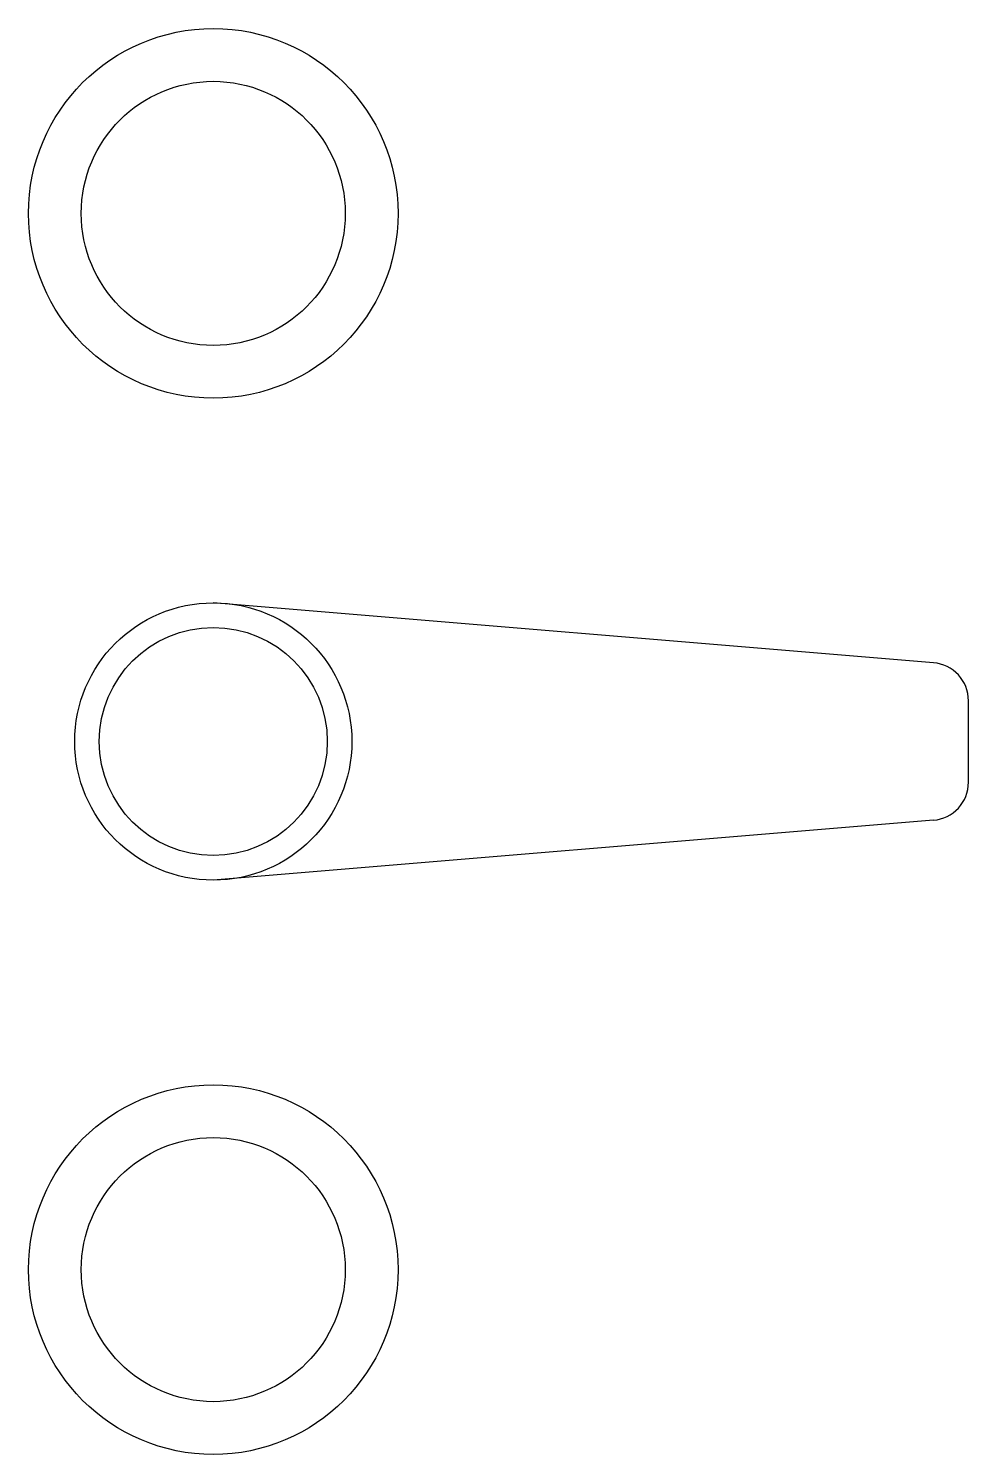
# Model space of a CAD drawing. Header units: millimetres. Extents: x -2997.897 to -2997.719, y 2927.512 to 2927.782.
import ezdxf

# ---------------------------------------------------------------- set-up
doc = ezdxf.new("R2010")
doc.units = ezdxf.units.MM
doc.header["$LTSCALE"] = 10
doc.layers.add('banheiro_acessórios', color=2, linetype='Continuous')

msp = doc.modelspace()

# ---------------------------------------------------------------- linework, layer by layer
at = {"layer": 'banheiro_acessórios'}
for p, q in [((-2997.725771513406, 2927.662202981545), (-2997.862179346523, 2927.673550662179)), ((-2997.719118071077, 2927.639569147599), (-2997.719118071077, 2927.655023756327)), ((-2997.725771513406, 2927.632389922382), (-2997.862179346523, 2927.621042241747))]:
    msp.add_line(p, q, dxfattribs=at)
for centre, radius in [((-2997.862179346515, 2927.747296451962), 0.03499999999996817), ((-2997.862179346523, 2927.647296451963), 0.02625421021593866), ((-2997.862179346515, 2927.547296451963), 0.03499999999996817)]:
    msp.add_circle(centre, radius, dxfattribs=at)
at = {"layer": 'banheiro_acessórios', "color": 1}
for centre, radius in [((-2997.862179346515, 2927.747296451962), 0.02499999999997726), ((-2997.862179346523, 2927.647296451963), 0.02160000000000082), ((-2997.862179346515, 2927.547296451963), 0.02499999999997726)]:
    msp.add_circle(centre, radius, dxfattribs=at)
at = {"layer": 'banheiro_acessórios'}
for centre, start, end in [((-2997.726318071077, 2927.655023756327), 0, 85.646444214247), ((-2997.726318071077, 2927.639569147599), 274.3535557857563, 0)]:
    msp.add_arc(centre, 0.007200000000000001, start, end, dxfattribs=at)

doc.saveas('drawing.dxf')
